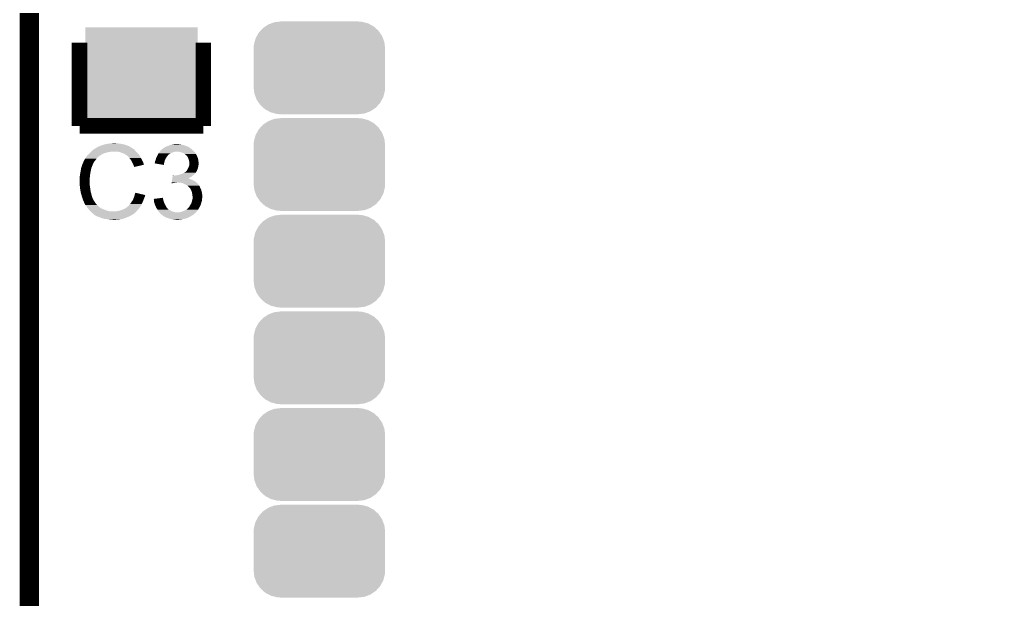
# Model space of a CAD drawing. Extents: x -0.06 to 0.95, y -0.15 to 2.11.
# Drawn here: x -0.055 to 0.45, y 0.995 to 1.295 of the extents above; entities that cross this region are included whole.
import ezdxf

# ---------------------------------------------------------------- set-up
doc = ezdxf.new("R2010")
doc.units = 0
doc.layers.get('0').update_dxf_attribs({"linetype": 'CONTINUOUS'})
for name, color, linetype in [('LORA_CLICK_V104_GKO', 7, 'CONTINUOUS'), ('LORA_CLICK_V104_GTO', 6, 'CONTINUOUS'), ('LORA_CLICK_V104_GTS', 1, 'CONTINUOUS')]:
    doc.layers.add(name, color=color, linetype=linetype)

# ---------------------------------------------------------------- blocks, each defined once
blk = doc.blocks.new('RECTANGLE_11')
blk.add_solid([(0.029, 0.024), (0.029, -0.024), (-0.029, 0.024), (-0.029, -0.024)])
blk = doc.blocks.new('CUSTOM_14')
for points in [[(-0.03042, 0.01921), (-0.02921, 0.02055), (0.03055, 0.01921), (0.02906, 0.02055)], [(-0.02921, 0.02055), (-0.02789, 0.02144), (0.02906, 0.02055), (0.02807, 0.02144)], [(-0.02789, 0.02144), (-0.02644, 0.02243), (0.02807, 0.02144), (0.02624, 0.02243)], [(-0.02644, 0.02243), (-0.02485, 0.02303), (0.02624, 0.02243), (0.02513, 0.02303)], [(-0.02485, 0.02303), (-0.02332, 0.0236), (0.02513, 0.02303), (0.02293, 0.0236)], [(-0.02332, 0.0236), (-0.02107, 0.02387), (0.02293, 0.0236), (0.02189, 0.02387)], [(-0.02107, 0.02387), (-0.02, 0.024), (0.02189, 0.02387), (0.02, 0.024)], [(-0.03303, 0.01513), (-0.03232, 0.01644), (0.03292, 0.01513), (0.03243, 0.01644)], [(-0.03232, 0.01644), (-0.03144, 0.01807), (0.03243, 0.01644), (0.03132, 0.01807)], [(-0.03144, 0.01807), (-0.03042, 0.01921), (0.03132, 0.01807), (0.03055, 0.01921)], [(-0.034, 0.01), (-0.03387, 0.01189), (0.034, 0.01), (0.03377, 0.01189)], [(-0.03387, 0.01189), (-0.0335, 0.01332), (0.03377, 0.01189), (0.0336, 0.01332)], [(-0.0335, 0.01332), (-0.03303, 0.01513), (0.0336, 0.01332), (0.03292, 0.01513)], [(-0.034, -0.01), (-0.034, 0.01), (0.034, -0.01), (0.034, 0.01)], [(-0.03377, -0.01189), (-0.034, -0.01), (0.03387, -0.01189), (0.034, -0.01)], [(-0.0336, -0.01332), (-0.03377, -0.01189), (0.0335, -0.01332), (0.03387, -0.01189)], [(-0.03292, -0.01513), (-0.0336, -0.01332), (0.03303, -0.01513), (0.0335, -0.01332)], [(-0.03243, -0.01644), (-0.03292, -0.01513), (0.03232, -0.01644), (0.03303, -0.01513)], [(-0.03132, -0.01807), (-0.03243, -0.01644), (0.03144, -0.01807), (0.03232, -0.01644)], [(-0.03055, -0.01921), (-0.03132, -0.01807), (0.03042, -0.01921), (0.03144, -0.01807)], [(-0.02906, -0.02055), (-0.03055, -0.01921), (0.02921, -0.02055), (0.03042, -0.01921)], [(-0.02807, -0.02144), (-0.02906, -0.02055), (0.02789, -0.02144), (0.02921, -0.02055)], [(-0.02624, -0.02243), (-0.02807, -0.02144), (0.02644, -0.02243), (0.02789, -0.02144)], [(-0.02513, -0.02303), (-0.02624, -0.02243), (0.02485, -0.02303), (0.02644, -0.02243)], [(-0.02293, -0.0236), (-0.02513, -0.02303), (0.02332, -0.0236), (0.02485, -0.02303)], [(-0.02189, -0.02387), (-0.02293, -0.0236), (0.02107, -0.02387), (0.02332, -0.0236)], [(-0.02, -0.024), (-0.02189, -0.02387), (0.02, -0.024), (0.02107, -0.02387)]]:
    blk.add_solid(points)

msp = doc.modelspace()

# ---------------------------------------------------------------- linework, layer by layer
at = {"layer": 'LORA_CLICK_V104_GKO'}
for points, const_width in [([(-0.05, -0.15), (-0.05, 2.102)], 0.01), ([(-0.05, -0.15), (-0.05, 2.1), (0.95, 2.1)], 0.006)]:
    msp.add_lwpolyline(points, dxfattribs=dict(at, const_width=const_width))
at = {"layer": 'LORA_CLICK_V104_GTO', "const_width": 0.008}
for points in [[(-0.024, 1.24), (-0.024, 1.283)], [(0.04, 1.24), (0.04, 1.283)], [(-0.024, 1.24), (0.04, 1.24)]]:
    msp.add_lwpolyline(points, dxfattribs=at)
at = {"layer": 'LORA_CLICK_V104_GTO'}
for points in [[(-0.018, 1.2267), (-0.01729, 1.2273), (0.0053, 1.2267), (0.0047, 1.2273)], [(-0.01729, 1.2273), (-0.01694, 1.2276), (0.0047, 1.2273), (0.0045, 1.2276)], [(-0.01694, 1.2276), (-0.0167, 1.2278), (0.0045, 1.2276), (0.0043, 1.2278)], [(-0.0167, 1.2278), (-0.01653, 1.2279), (0.0043, 1.2278), (0.0042, 1.2279)], [(-0.01653, 1.2279), (-0.01637, 1.228), (0.0042, 1.2279), (0.004, 1.228)], [(-0.01637, 1.228), (-0.0162, 1.2281), (0.004, 1.228), (0.0039, 1.2281)], [(-0.0162, 1.2281), (-0.01537, 1.2286), (0.0038, 1.2281), (0.003, 1.2286)], [(-0.0162, 1.2281), (-0.0162, 1.2281), (0.0039, 1.2281), (0.0038, 1.2281)], [(-0.01537, 1.2286), (-0.0152, 1.2287), (0.003, 1.2286), (0.00286, 1.2287)], [(-0.0152, 1.2288), (-0.0148, 1.229), (0.00272, 1.2288), (0.00244, 1.229)], [(-0.0152, 1.2287), (-0.0152, 1.2288), (0.00286, 1.2287), (0.00272, 1.2288)], [(-0.0148, 1.229), (-0.0145, 1.2291), (0.00244, 1.229), (0.0023, 1.2291)], [(-0.0145, 1.2291), (-0.0141, 1.2293), (0.0023, 1.2291), (0.0019, 1.2293)], [(-0.0141, 1.2293), (-0.0136, 1.2295), (0.0019, 1.2293), (0.0015, 1.2295)], [(-0.0136, 1.2295), (-0.0131, 1.2297), (0.0015, 1.2295), (0.00105, 1.2297)], [(-0.0131, 1.2297), (-0.0125, 1.2299), (0.00105, 1.2297), (0.0006, 1.2299)], [(-0.0125, 1.2299), (-0.0118, 1.2301), (0.0006, 1.2299), (-0.00004, 1.2301)], [(-0.0118, 1.2301), (-0.0111, 1.2304), (-0.00004, 1.2301), (-0.001, 1.2304)], [(-0.0111, 1.2304), (-0.0095, 1.2307), (-0.001, 1.2304), (-0.0025, 1.2307)], [(-0.0095, 1.2307), (-0.0083, 1.2309), (-0.0025, 1.2307), (-0.0039, 1.2309)], [(-0.0083, 1.2309), (-0.0077, 1.231), (-0.0039, 1.2309), (-0.0045, 1.231)], [(-0.0077, 1.231), (-0.0059, 1.2311), (-0.005, 1.231), (-0.0054, 1.2311)], [(0.0177, 1.2269), (0.01843, 1.2277), (0.0351, 1.2269), (0.0343, 1.2277)], [(0.01843, 1.2277), (0.0187, 1.228), (0.0343, 1.2277), (0.03388, 1.228)], [(0.0188, 1.228), (0.0189, 1.2281), (0.03388, 1.228), (0.03374, 1.2281)], [(0.0189, 1.2281), (0.0191, 1.2282), (0.03374, 1.2281), (0.0336, 1.2282)], [(0.0191, 1.2282), (0.0193, 1.2284), (0.0336, 1.2282), (0.03335, 1.2284)], [(0.0193, 1.2284), (0.0196, 1.2286), (0.03335, 1.2284), (0.0331, 1.2286)], [(0.0196, 1.2286), (0.02, 1.2288), (0.0331, 1.2286), (0.03285, 1.2288)], [(0.02, 1.2288), (0.0203, 1.229), (0.03285, 1.2288), (0.0326, 1.229)], [(0.0203, 1.229), (0.02047, 1.2291), (0.0326, 1.229), (0.0322, 1.2291)], [(0.02047, 1.2291), (0.02063, 1.2292), (0.0322, 1.2291), (0.0322, 1.2292)], [(0.02063, 1.2292), (0.0208, 1.2293), (0.0321, 1.2292), (0.03185, 1.2293)], [(0.02063, 1.2292), (0.02063, 1.2292), (0.0322, 1.2292), (0.0321, 1.2292)], [(0.0208, 1.2293), (0.022, 1.2297), (0.03185, 1.2293), (0.03085, 1.2297)], [(0.022, 1.2297), (0.02272, 1.23), (0.03085, 1.2297), (0.0301, 1.23)], [(0.02272, 1.23), (0.0232, 1.2302), (0.0301, 1.23), (0.0291, 1.2302)], [(0.0232, 1.2302), (0.0242, 1.2304), (0.0291, 1.2302), (0.0282, 1.2304)], [(0.0242, 1.2304), (0.0247, 1.2305), (0.0282, 1.2304), (0.0275, 1.2305)], [(0.0247, 1.2305), (0.0255, 1.2306), (0.0275, 1.2305), (0.0269, 1.2306)], [(-0.0217, 1.222), (-0.0216, 1.2221), (-0.01596, 1.222), (-0.01588, 1.2221)], [(-0.0216, 1.2221), (-0.0215, 1.2224), (-0.01588, 1.2221), (-0.01564, 1.2224)], [(-0.0215, 1.2224), (-0.0213, 1.2226), (-0.01564, 1.2224), (-0.01549, 1.2226)], [(-0.0213, 1.2226), (-0.0211, 1.223), (-0.01549, 1.2226), (-0.01518, 1.223)], [(-0.0211, 1.223), (-0.02104, 1.2231), (-0.01518, 1.223), (-0.0151, 1.2231)], [(-0.02104, 1.2231), (-0.0208, 1.2235), (-0.0151, 1.2231), (-0.0147, 1.2235)], [(-0.0208, 1.2235), (-0.02031, 1.2242), (-0.0147, 1.2235), (-0.014, 1.2242)], [(-0.02031, 1.2242), (-0.0201, 1.2245), (-0.014, 1.2242), (-0.0136, 1.2245)], [(-0.0201, 1.2245), (-0.02001, 1.2246), (-0.0136, 1.2245), (-0.0135, 1.2246)], [(-0.02001, 1.2246), (-0.01937, 1.2253), (-0.0135, 1.2246), (-0.0123, 1.2253)], [(-0.01937, 1.2253), (-0.0191, 1.2256), (-0.0123, 1.2253), (-0.01165, 1.2256)], [(-0.0191, 1.2256), (-0.0188, 1.2259), (-0.01165, 1.2256), (-0.011, 1.2259)], [(-0.0188, 1.2259), (-0.0182, 1.2265), (-0.011, 1.2259), (-0.0086, 1.2265)], [(-0.0182, 1.2265), (-0.0181, 1.2266), (-0.0086, 1.2265), (-0.0076, 1.2266)], [(-0.0181, 1.2266), (-0.018, 1.2267), (-0.0076, 1.2266), (-0.0071, 1.2267)], [(-0.0034, 1.2265), (-0.0046, 1.2267), (0.0055, 1.2265), (0.0053, 1.2267)], [(-0.0023, 1.2261), (-0.0034, 1.2265), (0.0059, 1.2261), (0.0055, 1.2265)], [(-0.002, 1.226), (-0.0023, 1.2261), (0.006, 1.226), (0.0059, 1.2261)], [(-0.0014, 1.2258), (-0.002, 1.226), (0.00616, 1.2258), (0.006, 1.226)], [(-0.0008, 1.2255), (-0.0014, 1.2258), (0.0064, 1.2255), (0.00616, 1.2258)], [(-0.0006, 1.2254), (-0.0008, 1.2255), (0.00647, 1.2254), (0.0064, 1.2255)], [(-0.0001, 1.2251), (-0.0006, 1.2254), (0.00669, 1.2251), (0.00647, 1.2254)], [(0.0003, 1.2249), (-0.0001, 1.2251), (0.00683, 1.2249), (0.00669, 1.2251)], [(0.0004, 1.2248), (0.0003, 1.2249), (0.0069, 1.2248), (0.00683, 1.2249)], [(0.00119, 1.2241), (0.0004, 1.2248), (0.0074, 1.2241), (0.0069, 1.2248)], [(0.0013, 1.224), (0.00119, 1.2241), (0.00746, 1.224), (0.0074, 1.2241)], [(0.00178, 1.2234), (0.0013, 1.224), (0.0078, 1.2234), (0.00746, 1.224)], [(0.0021, 1.223), (0.00178, 1.2234), (0.008, 1.223), (0.0078, 1.2234)], [(0.00238, 1.2226), (0.0021, 1.223), (0.0082, 1.2226), (0.008, 1.223)], [(0.0028, 1.222), (0.00238, 1.2226), (0.00847, 1.222), (0.0082, 1.2226)], [(0.0151, 1.2218), (0.01525, 1.2221), (0.02002, 1.2218), (0.0201, 1.2221)], [(0.01525, 1.2221), (0.0153, 1.2222), (0.0201, 1.2221), (0.02014, 1.2222)], [(0.0153, 1.2222), (0.01552, 1.223), (0.02014, 1.2222), (0.0205, 1.223)], [(0.01552, 1.223), (0.0156, 1.2233), (0.0205, 1.223), (0.02067, 1.2233)], [(0.0156, 1.2233), (0.0158, 1.2237), (0.02067, 1.2233), (0.0209, 1.2237)], [(0.0158, 1.2237), (0.01605, 1.2242), (0.0209, 1.2237), (0.0213, 1.2242)], [(0.01605, 1.2242), (0.01625, 1.2246), (0.0213, 1.2242), (0.0216, 1.2246)], [(0.01625, 1.2246), (0.0164, 1.2249), (0.0216, 1.2246), (0.0218, 1.2249)], [(0.0164, 1.2249), (0.01645, 1.225), (0.0218, 1.2249), (0.0219, 1.225)], [(0.01645, 1.225), (0.0167, 1.2255), (0.0219, 1.225), (0.0226, 1.2255)], [(0.0167, 1.2255), (0.0168, 1.2257), (0.0226, 1.2255), (0.02292, 1.2257)], [(0.0168, 1.2257), (0.01702, 1.226), (0.02292, 1.2257), (0.0234, 1.226)], [(0.01702, 1.226), (0.01717, 1.2262), (0.0234, 1.226), (0.0241, 1.2262)], [(0.01717, 1.2262), (0.0174, 1.2265), (0.0241, 1.2262), (0.0248, 1.2265)], [(0.0174, 1.2265), (0.01748, 1.2266), (0.0248, 1.2265), (0.0255, 1.2266)], [(0.01748, 1.2266), (0.01755, 1.2267), (0.0255, 1.2266), (0.026, 1.2267)], [(0.01755, 1.2267), (0.0177, 1.2269), (0.0353, 1.2267), (0.0351, 1.2269)], [(0.0274, 1.2266), (0.0265, 1.2267), (0.0354, 1.2266), (0.0353, 1.2267)], [(0.0283, 1.2264), (0.0274, 1.2266), (0.0356, 1.2264), (0.0354, 1.2266)], [(0.0291, 1.2261), (0.0283, 1.2264), (0.0358, 1.2261), (0.0356, 1.2264)], [(0.0298, 1.2259), (0.0291, 1.2261), (0.03593, 1.2259), (0.0358, 1.2261)], [(0.0303, 1.2255), (0.0298, 1.2259), (0.0362, 1.2255), (0.03593, 1.2259)], [(0.03043, 1.2254), (0.0303, 1.2255), (0.0362, 1.2254), (0.0362, 1.2255)], [(0.0307, 1.2252), (0.03043, 1.2254), (0.03633, 1.2252), (0.0362, 1.2254)], [(0.0308, 1.2251), (0.0307, 1.2252), (0.0364, 1.2251), (0.03633, 1.2252)], [(0.0309, 1.225), (0.0308, 1.2251), (0.03644, 1.225), (0.0364, 1.2251)], [(0.03134, 1.2246), (0.031, 1.225), (0.0366, 1.2246), (0.03644, 1.225)], [(0.0316, 1.2243), (0.03134, 1.2246), (0.03675, 1.2243), (0.0366, 1.2246)], [(0.03181, 1.224), (0.0316, 1.2243), (0.0369, 1.224), (0.03675, 1.2243)], [(0.0321, 1.2236), (0.03181, 1.224), (0.03707, 1.2236), (0.0369, 1.224)], [(0.03219, 1.2233), (0.0321, 1.2236), (0.0372, 1.2233), (0.03707, 1.2236)], [(0.0323, 1.2229), (0.03219, 1.2233), (0.0373, 1.2229), (0.0372, 1.2233)], [(0.03247, 1.2225), (0.0323, 1.2229), (0.0374, 1.2225), (0.0373, 1.2229)], [(0.0326, 1.2222), (0.03247, 1.2225), (0.03743, 1.2222), (0.0374, 1.2225)], [(0.0327, 1.2216), (0.0326, 1.2222), (0.03749, 1.2216), (0.03743, 1.2222)], [(-0.0234, 1.2166), (-0.02325, 1.2175), (-0.0182, 1.2166), (-0.018, 1.2175)], [(-0.02325, 1.2175), (-0.02312, 1.2183), (-0.018, 1.2175), (-0.0178, 1.2183)], [(-0.02312, 1.2183), (-0.0231, 1.2184), (-0.0178, 1.2183), (-0.01775, 1.2184)], [(-0.0231, 1.2184), (-0.02307, 1.2185), (-0.01775, 1.2184), (-0.0177, 1.2185)], [(-0.02307, 1.2185), (-0.023, 1.2187), (-0.0177, 1.2185), (-0.0177, 1.2187)], [(-0.023, 1.2187), (-0.02297, 1.2188), (-0.0177, 1.2187), (-0.0176, 1.2188)], [(-0.02297, 1.2188), (-0.02293, 1.2189), (-0.0176, 1.2188), (-0.0176, 1.2189)], [(-0.02293, 1.2189), (-0.02253, 1.2201), (-0.0176, 1.2189), (-0.0171, 1.2201)], [(-0.02253, 1.2201), (-0.0225, 1.2202), (-0.0171, 1.2201), (-0.01705, 1.2202)], [(-0.0225, 1.2202), (-0.02198, 1.2213), (-0.01705, 1.2202), (-0.0165, 1.2213)], [(-0.02198, 1.2213), (-0.0217, 1.2219), (-0.0165, 1.2213), (-0.01603, 1.2219)], [(-0.0217, 1.2219), (-0.0217, 1.222), (-0.01603, 1.2219), (-0.01596, 1.222)], [(0.00295, 1.2217), (0.0028, 1.222), (0.0086, 1.2217), (0.00847, 1.222)], [(0.0033, 1.221), (0.00295, 1.2217), (0.00895, 1.221), (0.0086, 1.2217)], [(0.00334, 1.2209), (0.0033, 1.221), (0.009, 1.2209), (0.00895, 1.221)], [(0.0037, 1.2201), (0.00334, 1.2209), (0.00924, 1.2201), (0.009, 1.2209)], [(0.0038, 1.2199), (0.0037, 1.2201), (0.0093, 1.2199), (0.00924, 1.2201)], [(0.0039, 1.2197), (0.0038, 1.2199), (0.00847, 1.2197), (0.0093, 1.2199)], [(0.0041, 1.2191), (0.0039, 1.2197), (0.00596, 1.2191), (0.00847, 1.2197)], [(0.0043, 1.2189), (0.0041, 1.2191), (0.00513, 1.2189), (0.00596, 1.2191)], [(0.0043, 1.2187), (0.0043, 1.2189), (0.0043, 1.2187), (0.00513, 1.2189)], [(0.0148, 1.2207), (0.01495, 1.221), (0.01975, 1.2207), (0.0198, 1.221)], [(0.0148, 1.2206), (0.0148, 1.2207), (0.01973, 1.2206), (0.01975, 1.2207)], [(0.0196, 1.2198), (0.0148, 1.2206), (0.0196, 1.2198), (0.01973, 1.2206)], [(0.01495, 1.221), (0.015, 1.2211), (0.0198, 1.221), (0.01983, 1.2211)], [(0.015, 1.2214), (0.0151, 1.2218), (0.01991, 1.2214), (0.02002, 1.2218)], [(0.015, 1.2211), (0.015, 1.2214), (0.01983, 1.2211), (0.01991, 1.2214)], [(0.0316, 1.217), (0.0323, 1.2184), (0.03678, 1.217), (0.0373, 1.2184)], [(0.0323, 1.2184), (0.0324, 1.2186), (0.0373, 1.2184), (0.03733, 1.2186)], [(0.0324, 1.2186), (0.03257, 1.2191), (0.03733, 1.2186), (0.0374, 1.2191)], [(0.03257, 1.2191), (0.0327, 1.2195), (0.0374, 1.2191), (0.03747, 1.2195)], [(0.03272, 1.2215), (0.0327, 1.2216), (0.0375, 1.2215), (0.03749, 1.2216)], [(0.0327, 1.2195), (0.03273, 1.2197), (0.03747, 1.2195), (0.0375, 1.2197)], [(0.0328, 1.2211), (0.03272, 1.2215), (0.03754, 1.2211), (0.0375, 1.2215)], [(0.03273, 1.2197), (0.0328, 1.2201), (0.0375, 1.2197), (0.0376, 1.2201)], [(0.0328, 1.2206), (0.0328, 1.2211), (0.0376, 1.2206), (0.03754, 1.2211)], [(0.0328, 1.2201), (0.0328, 1.2206), (0.0376, 1.2201), (0.0376, 1.2206)], [(-0.024, 1.2121), (-0.0239, 1.2125), (-0.01876, 1.2121), (-0.01873, 1.2125)], [(-0.024, 1.2115), (-0.024, 1.2121), (-0.0188, 1.2115), (-0.01876, 1.2121)], [(-0.0239, 1.2136), (-0.0238, 1.2143), (-0.01865, 1.2136), (-0.0186, 1.2143)], [(-0.0239, 1.2125), (-0.0239, 1.2136), (-0.01873, 1.2125), (-0.01865, 1.2136)], [(-0.0238, 1.2143), (-0.0237, 1.215), (-0.0186, 1.2143), (-0.01848, 1.215)], [(-0.0237, 1.215), (-0.02361, 1.2155), (-0.01848, 1.215), (-0.0184, 1.2155)], [(-0.02361, 1.2155), (-0.0234, 1.2166), (-0.0184, 1.2155), (-0.0182, 1.2166)], [(0.02373, 1.2111), (0.02387, 1.2121), (0.036, 1.2111), (0.0342, 1.2121)], [(0.02387, 1.2121), (0.02391, 1.2124), (0.0342, 1.2121), (0.0334, 1.2124)], [(0.02391, 1.2124), (0.02394, 1.2126), (0.0334, 1.2124), (0.0328, 1.2126)], [(0.02394, 1.2126), (0.02397, 1.2128), (0.0328, 1.2126), (0.0324, 1.2128)], [(0.02397, 1.2128), (0.02404, 1.2133), (0.0323, 1.2128), (0.0332, 1.2133)], [(0.02397, 1.2128), (0.02397, 1.2128), (0.0324, 1.2128), (0.0323, 1.2128)], [(0.02404, 1.2133), (0.02411, 1.2138), (0.0332, 1.2133), (0.034, 1.2138)], [(0.02411, 1.2138), (0.02419, 1.2143), (0.034, 1.2138), (0.03458, 1.2143)], [(0.02419, 1.2143), (0.0242, 1.2144), (0.0247, 1.2143), (0.0245, 1.2144)], [(0.0242, 1.2144), (0.0242, 1.2144), (0.0245, 1.2144), (0.0242, 1.2144)], [(0.0254, 1.2143), (0.026, 1.2144), (0.03458, 1.2143), (0.0347, 1.2144)], [(0.026, 1.2144), (0.0267, 1.2145), (0.0347, 1.2144), (0.0348, 1.2145)], [(0.0267, 1.2145), (0.0276, 1.2147), (0.0348, 1.2145), (0.035, 1.2147)], [(0.0276, 1.2147), (0.0282, 1.2149), (0.035, 1.2147), (0.0352, 1.2149)], [(0.0282, 1.2149), (0.0285, 1.215), (0.0352, 1.2149), (0.03533, 1.215)], [(0.0285, 1.215), (0.02917, 1.2153), (0.03533, 1.215), (0.0357, 1.2153)], [(0.02917, 1.2153), (0.0294, 1.2154), (0.0357, 1.2153), (0.03578, 1.2154)], [(0.0294, 1.2154), (0.02994, 1.2157), (0.03578, 1.2154), (0.036, 1.2157)], [(0.02994, 1.2157), (0.0303, 1.2159), (0.036, 1.2157), (0.0362, 1.2159)], [(0.0304, 1.2159), (0.03055, 1.216), (0.0362, 1.2159), (0.0362, 1.216)], [(0.03055, 1.216), (0.0307, 1.2161), (0.0362, 1.216), (0.03626, 1.2161)], [(0.0307, 1.2161), (0.0314, 1.2168), (0.03626, 1.2161), (0.0367, 1.2168)], [(0.0314, 1.2168), (0.0316, 1.217), (0.0367, 1.2168), (0.03678, 1.217)], [(-0.02396, 1.2106), (-0.024, 1.2115), (-0.0188, 1.2106), (-0.0188, 1.2115)], [(-0.02394, 1.2103), (-0.02396, 1.2106), (-0.0187, 1.2103), (-0.0188, 1.2106)], [(-0.0239, 1.2095), (-0.02394, 1.2103), (-0.0187, 1.2095), (-0.0187, 1.2103)], [(-0.02387, 1.2092), (-0.0239, 1.2095), (-0.0187, 1.2092), (-0.0187, 1.2095)], [(-0.02381, 1.2086), (-0.02387, 1.2092), (-0.0186, 1.2086), (-0.0187, 1.2092)], [(-0.0237, 1.2075), (-0.02381, 1.2086), (-0.01843, 1.2075), (-0.0186, 1.2086)], [(-0.02366, 1.2073), (-0.0237, 1.2075), (-0.0184, 1.2073), (-0.01843, 1.2075)], [(-0.0234, 1.2058), (-0.02366, 1.2073), (-0.0182, 1.2058), (-0.0184, 1.2073)], [(0.0236, 1.2102), (0.02363, 1.2104), (0.0236, 1.2102), (0.0243, 1.2104)], [(0.02363, 1.2104), (0.02364, 1.2105), (0.0243, 1.2104), (0.025, 1.2105)], [(0.02364, 1.2105), (0.02366, 1.2106), (0.025, 1.2105), (0.0256, 1.2106)], [(0.02366, 1.2106), (0.02367, 1.2107), (0.0261, 1.2106), (0.0265, 1.2107)], [(0.02367, 1.2107), (0.02373, 1.2111), (0.03646, 1.2107), (0.036, 1.2111)], [(0.0281, 1.2106), (0.0269, 1.2107), (0.03657, 1.2106), (0.03646, 1.2107)], [(0.0292, 1.2104), (0.0281, 1.2106), (0.0368, 1.2104), (0.03657, 1.2106)], [(0.0301, 1.21), (0.0292, 1.2104), (0.03716, 1.21), (0.0368, 1.2104)], [(0.0311, 1.2095), (0.0301, 1.21), (0.0376, 1.2095), (0.03716, 1.21)], [(0.0313, 1.2094), (0.0311, 1.2095), (0.0377, 1.2094), (0.0376, 1.2095)], [(0.0315, 1.2093), (0.0313, 1.2094), (0.03777, 1.2093), (0.0377, 1.2094)], [(0.0317, 1.2091), (0.0315, 1.2093), (0.0379, 1.2091), (0.03777, 1.2093)], [(0.0319, 1.2089), (0.0317, 1.2091), (0.038, 1.2089), (0.0379, 1.2091)], [(0.0322, 1.2087), (0.0319, 1.2089), (0.0381, 1.2087), (0.038, 1.2089)], [(0.0324, 1.2085), (0.0322, 1.2087), (0.0382, 1.2085), (0.0381, 1.2087)], [(0.0331, 1.2078), (0.0324, 1.2085), (0.0385, 1.2078), (0.0382, 1.2085)], [(0.0336, 1.2069), (0.0331, 1.2078), (0.0389, 1.2069), (0.0385, 1.2078)], [(-0.0232, 1.205), (-0.0234, 1.2058), (-0.01797, 1.205), (-0.0182, 1.2058)], [(-0.02303, 1.2044), (-0.0232, 1.205), (-0.0178, 1.2044), (-0.01797, 1.205)], [(-0.0228, 1.2036), (-0.02303, 1.2044), (-0.01759, 1.2036), (-0.0178, 1.2044)], [(-0.02257, 1.2029), (-0.0228, 1.2036), (-0.0174, 1.2029), (-0.01759, 1.2036)], [(-0.02253, 1.2028), (-0.02257, 1.2029), (-0.0173, 1.2028), (-0.0174, 1.2029)], [(-0.02247, 1.2026), (-0.02253, 1.2028), (-0.0172, 1.2026), (-0.0173, 1.2028)], [(-0.0224, 1.2024), (-0.02247, 1.2026), (-0.01713, 1.2024), (-0.0172, 1.2026)], [(-0.02237, 1.2023), (-0.0224, 1.2024), (-0.0171, 1.2023), (-0.01713, 1.2024)], [(-0.0223, 1.202), (-0.02237, 1.2023), (-0.01695, 1.202), (-0.0171, 1.2023)], [(-0.0222, 1.2017), (-0.0223, 1.202), (-0.0168, 1.2017), (-0.01695, 1.202)], [(0.0035, 1.2015), (0.00371, 1.202), (0.00906, 1.2015), (0.0092, 1.202)], [(0.00371, 1.202), (0.00397, 1.2026), (0.0092, 1.202), (0.0095, 1.2026)], [(0.00397, 1.2026), (0.0041, 1.2029), (0.0095, 1.2026), (0.00956, 1.2029)], [(0.0041, 1.2029), (0.00417, 1.2031), (0.00956, 1.2029), (0.0096, 1.2031)], [(0.00417, 1.2031), (0.00432, 1.2035), (0.0096, 1.2031), (0.0098, 1.2035)], [(0.00432, 1.2035), (0.0044, 1.2037), (0.0098, 1.2035), (0.00985, 1.2037)], [(0.0044, 1.2037), (0.00445, 1.2039), (0.00985, 1.2037), (0.0099, 1.2039)], [(0.00445, 1.2039), (0.0045, 1.2041), (0.0099, 1.2039), (0.01, 1.2041)], [(0.0045, 1.2041), (0.00452, 1.2042), (0.01, 1.2041), (0.01, 1.2042)], [(0.00452, 1.2042), (0.0046, 1.2045), (0.01, 1.2042), (0.00872, 1.2045)], [(0.0046, 1.2045), (0.0049, 1.2054), (0.00872, 1.2045), (0.0049, 1.2054)], [(0.0144, 1.2022), (0.01597, 1.2024), (0.0192, 1.2022), (0.0192, 1.2024)], [(0.01441, 1.2021), (0.0144, 1.2022), (0.0192, 1.2021), (0.0192, 1.2022)], [(0.01445, 1.2018), (0.01441, 1.2021), (0.0193, 1.2018), (0.0192, 1.2021)], [(0.01597, 1.2024), (0.01754, 1.2026), (0.0192, 1.2024), (0.0191, 1.2026)], [(0.01754, 1.2026), (0.0191, 1.2028), (0.0191, 1.2026), (0.0191, 1.2028)], [(0.034, 1.206), (0.0336, 1.2069), (0.03917, 1.206), (0.0389, 1.2069)], [(0.03402, 1.2059), (0.034, 1.206), (0.0392, 1.2059), (0.03917, 1.206)], [(0.0342, 1.2051), (0.03402, 1.2059), (0.03933, 1.2051), (0.0392, 1.2059)], [(0.03413, 1.201), (0.0344, 1.202), (0.0392, 1.201), (0.0394, 1.202)], [(0.03431, 1.2047), (0.0342, 1.2051), (0.0394, 1.2047), (0.03933, 1.2051)], [(0.0344, 1.2044), (0.03431, 1.2047), (0.03942, 1.2044), (0.0394, 1.2047)], [(0.0344, 1.2038), (0.0344, 1.2044), (0.03946, 1.2038), (0.03942, 1.2044)], [(0.0345, 1.2035), (0.0344, 1.2038), (0.03949, 1.2035), (0.03946, 1.2038)], [(0.0344, 1.202), (0.03444, 1.2025), (0.0394, 1.202), (0.0394, 1.2025)], [(0.03444, 1.2025), (0.03447, 1.2028), (0.0394, 1.2025), (0.0395, 1.2028)], [(0.03447, 1.2028), (0.0345, 1.2032), (0.0395, 1.2028), (0.0395, 1.2032)], [(0.0345, 1.2033), (0.0345, 1.2035), (0.0395, 1.2033), (0.03949, 1.2035)], [(0.0345, 1.2032), (0.0345, 1.2033), (0.0395, 1.2032), (0.0395, 1.2033)], [(-0.0221, 1.2014), (-0.0222, 1.2017), (-0.01661, 1.2014), (-0.0168, 1.2017)], [(-0.022, 1.2012), (-0.0221, 1.2014), (-0.01649, 1.2012), (-0.01661, 1.2014)], [(-0.02186, 1.2009), (-0.022, 1.2012), (-0.0163, 1.2009), (-0.01649, 1.2012)], [(-0.02144, 1.2), (-0.02186, 1.2009), (-0.0157, 1.2), (-0.0163, 1.2009)], [(-0.0212, 1.1995), (-0.02144, 1.2), (-0.0153, 1.1995), (-0.0157, 1.2)], [(-0.02087, 1.199), (-0.0212, 1.1995), (-0.0149, 1.199), (-0.0153, 1.1995)], [(-0.02033, 1.1982), (-0.02087, 1.199), (-0.014, 1.1982), (-0.0149, 1.199)], [(-0.0202, 1.198), (-0.02033, 1.1982), (-0.01375, 1.198), (-0.014, 1.1982)], [(-0.01974, 1.1974), (-0.0202, 1.198), (-0.013, 1.1974), (-0.01375, 1.198)], [(-0.01958, 1.1972), (-0.01974, 1.1974), (-0.0124, 1.1972), (-0.0128, 1.1974)], [(-0.01974, 1.1974), (-0.01974, 1.1974), (-0.0128, 1.1974), (-0.013, 1.1974)], [(-0.01943, 1.197), (-0.01958, 1.1972), (-0.0121, 1.197), (-0.0124, 1.1972)], [(-0.01935, 1.1969), (-0.01943, 1.197), (-0.0118, 1.1969), (-0.0121, 1.197)], [(-0.0192, 1.1967), (-0.01935, 1.1969), (-0.01127, 1.1967), (-0.0118, 1.1969)], [(-0.0016, 1.1967), (-0.0004, 1.1973), (0.0062, 1.1967), (0.00673, 1.1973)], [(-0.0004, 1.1973), (-0.00005, 1.1975), (0.00673, 1.1973), (0.0069, 1.1975)], [(-0.00005, 1.1975), (0.0003, 1.1977), (0.0069, 1.1975), (0.00703, 1.1977)], [(0.0003, 1.1977), (0.0008, 1.1981), (0.00703, 1.1977), (0.0073, 1.1981)], [(0.0008, 1.1981), (0.0011, 1.1984), (0.0073, 1.1981), (0.0075, 1.1984)], [(0.0011, 1.1984), (0.0013, 1.1985), (0.0075, 1.1984), (0.00757, 1.1985)], [(0.0013, 1.1985), (0.0015, 1.1988), (0.00757, 1.1985), (0.00777, 1.1988)], [(0.0015, 1.1988), (0.00165, 1.199), (0.00777, 1.1988), (0.0079, 1.199)], [(0.00165, 1.199), (0.0018, 1.1992), (0.0079, 1.199), (0.00799, 1.1992)], [(0.0018, 1.1992), (0.0021, 1.1995), (0.00799, 1.1992), (0.00812, 1.1995)], [(0.0021, 1.1995), (0.0024, 1.1999), (0.00812, 1.1995), (0.00829, 1.1999)], [(0.0024, 1.1999), (0.0028, 1.2004), (0.00829, 1.1999), (0.00851, 1.2004)], [(0.0028, 1.2004), (0.0029, 1.2006), (0.00851, 1.2004), (0.0086, 1.2006)], [(0.0029, 1.2006), (0.0031, 1.201), (0.0086, 1.2006), (0.00883, 1.201)], [(0.0031, 1.201), (0.00334, 1.2013), (0.00883, 1.201), (0.009, 1.2013)], [(0.00334, 1.2013), (0.0035, 1.2015), (0.009, 1.2013), (0.00906, 1.2015)], [(0.01449, 1.2014), (0.01445, 1.2018), (0.0194, 1.2014), (0.0193, 1.2018)], [(0.01459, 1.2005), (0.01449, 1.2014), (0.0197, 1.2005), (0.0194, 1.2014)], [(0.0146, 1.2004), (0.01459, 1.2005), (0.01974, 1.2004), (0.0197, 1.2005)], [(0.0149, 1.1995), (0.0146, 1.2004), (0.0201, 1.1995), (0.01974, 1.2004)], [(0.0151, 1.1989), (0.0149, 1.1995), (0.02043, 1.1989), (0.0201, 1.1995)], [(0.01565, 1.1977), (0.0151, 1.1989), (0.0211, 1.1977), (0.02043, 1.1989)], [(0.0157, 1.1976), (0.01565, 1.1977), (0.02119, 1.1976), (0.0211, 1.1977)], [(0.0161, 1.197), (0.0157, 1.1976), (0.02171, 1.197), (0.02119, 1.1976)], [(0.01615, 1.1969), (0.0161, 1.197), (0.0218, 1.1969), (0.02171, 1.197)], [(0.01625, 1.1967), (0.01615, 1.1969), (0.0221, 1.1967), (0.0219, 1.1969)], [(0.01615, 1.1969), (0.01615, 1.1969), (0.0219, 1.1969), (0.0218, 1.1969)], [(0.0313, 1.1967), (0.03152, 1.1969), (0.03736, 1.1967), (0.0375, 1.1969)], [(0.03152, 1.1969), (0.0322, 1.1975), (0.0375, 1.1969), (0.0378, 1.1975)], [(0.0322, 1.1975), (0.0324, 1.1977), (0.0378, 1.1975), (0.0379, 1.1977)], [(0.0324, 1.1977), (0.0326, 1.1979), (0.0379, 1.1977), (0.03803, 1.1979)], [(0.0326, 1.1979), (0.03284, 1.1983), (0.03803, 1.1979), (0.0383, 1.1983)], [(0.03284, 1.1983), (0.0329, 1.1984), (0.0383, 1.1983), (0.03834, 1.1984)], [(0.0329, 1.1984), (0.03324, 1.199), (0.03834, 1.1984), (0.0386, 1.199)], [(0.03324, 1.199), (0.0333, 1.1991), (0.0386, 1.199), (0.03863, 1.1991)], [(0.0333, 1.1991), (0.0338, 1.1999), (0.03863, 1.1991), (0.03886, 1.1999)], [(0.0338, 1.1999), (0.03395, 1.2004), (0.03886, 1.1999), (0.039, 1.2004)], [(0.03395, 1.2004), (0.0341, 1.2009), (0.039, 1.2004), (0.03917, 1.2009)], [(0.0341, 1.2009), (0.03413, 1.201), (0.03917, 1.2009), (0.0392, 1.201)], [(-0.0191, 1.1966), (-0.0192, 1.1967), (-0.011, 1.1966), (-0.01127, 1.1967)], [(-0.0187, 1.1962), (-0.0191, 1.1966), (-0.01, 1.1962), (-0.011, 1.1966)], [(-0.01846, 1.1959), (-0.0187, 1.1962), (-0.0089, 1.1959), (-0.01, 1.1962)], [(-0.0183, 1.1957), (-0.01846, 1.1959), (-0.0077, 1.1957), (-0.0089, 1.1959)], [(-0.0178, 1.1953), (-0.0183, 1.1957), (0.005, 1.1953), (0.0054, 1.1957)], [(-0.0174, 1.1949), (-0.0178, 1.1953), (0.00454, 1.1949), (0.005, 1.1953)], [(-0.017, 1.1946), (-0.0174, 1.1949), (0.0042, 1.1946), (0.00454, 1.1949)], [(-0.0168, 1.1944), (-0.017, 1.1946), (0.004, 1.1944), (0.0041, 1.1946)], [(-0.017, 1.1946), (-0.017, 1.1946), (0.0041, 1.1946), (0.0042, 1.1946)], [(-0.0167, 1.1943), (-0.0168, 1.1944), (0.0037, 1.1943), (0.004, 1.1944)], [(-0.0165, 1.1941), (-0.0167, 1.1943), (0.0035, 1.1941), (0.0037, 1.1943)], [(-0.0162, 1.1939), (-0.0165, 1.1941), (0.00317, 1.1939), (0.0035, 1.1941)], [(-0.0161, 1.1938), (-0.0161, 1.1939), (0.003, 1.1938), (0.00317, 1.1939)], [(-0.0145, 1.193), (-0.0161, 1.1938), (0.0014, 1.193), (0.003, 1.1938)], [(-0.01365, 1.1927), (-0.0145, 1.193), (0.0006, 1.1927), (0.0014, 1.193)], [(-0.0128, 1.1924), (-0.01365, 1.1927), (-0.0001, 1.1924), (0.0006, 1.1927)], [(-0.0112, 1.1919), (-0.0128, 1.1924), (-0.0016, 1.1919), (-0.0001, 1.1924)], [(-0.0104, 1.1918), (-0.0112, 1.1919), (-0.0019, 1.1918), (-0.0016, 1.1919)], [(-0.0088, 1.1916), (-0.0104, 1.1918), (-0.0028, 1.1916), (-0.0019, 1.1918)], [(-0.0053, 1.1957), (-0.0049, 1.1958), (0.0054, 1.1957), (0.0055, 1.1958)], [(-0.0049, 1.1958), (-0.0044, 1.1959), (0.0055, 1.1958), (0.0056, 1.1959)], [(-0.0044, 1.1959), (-0.0039, 1.196), (0.0056, 1.1959), (0.00567, 1.196)], [(-0.0039, 1.196), (-0.0027, 1.1963), (0.00567, 1.196), (0.0059, 1.1963)], [(-0.0027, 1.1963), (-0.0016, 1.1967), (0.0059, 1.1963), (0.0062, 1.1967)], [(0.0164, 1.1964), (0.01625, 1.1967), (0.0226, 1.1964), (0.0221, 1.1967)], [(0.01658, 1.1961), (0.0164, 1.1964), (0.0231, 1.1961), (0.0226, 1.1964)], [(0.0167, 1.1959), (0.01658, 1.1961), (0.02357, 1.1959), (0.0231, 1.1961)], [(0.01683, 1.1958), (0.0167, 1.1959), (0.0238, 1.1958), (0.02357, 1.1959)], [(0.0171, 1.1956), (0.01683, 1.1958), (0.02433, 1.1956), (0.0238, 1.1958)], [(0.01715, 1.1955), (0.0171, 1.1956), (0.0246, 1.1955), (0.02433, 1.1956)], [(0.01725, 1.1953), (0.01715, 1.1955), (0.0256, 1.1953), (0.0246, 1.1955)], [(0.0173, 1.1952), (0.01725, 1.1953), (0.0266, 1.1952), (0.0256, 1.1953)], [(0.0177, 1.1948), (0.0173, 1.1952), (0.0358, 1.1948), (0.03614, 1.1952)], [(0.018, 1.1945), (0.0177, 1.1948), (0.0354, 1.1945), (0.0357, 1.1948)], [(0.0177, 1.1948), (0.0177, 1.1948), (0.0357, 1.1948), (0.0358, 1.1948)], [(0.0181, 1.1944), (0.018, 1.1945), (0.03525, 1.1944), (0.0354, 1.1945)], [(0.0181, 1.1943), (0.0181, 1.1944), (0.0351, 1.1943), (0.03525, 1.1944)], [(0.01852, 1.194), (0.0181, 1.1943), (0.0348, 1.194), (0.0351, 1.1943)], [(0.01936, 1.1934), (0.01852, 1.194), (0.0338, 1.1934), (0.0348, 1.194)], [(0.0195, 1.1933), (0.01936, 1.1934), (0.0336, 1.1933), (0.0338, 1.1934)], [(0.0201, 1.1929), (0.0195, 1.1933), (0.0328, 1.1929), (0.0336, 1.1933)], [(0.02033, 1.1928), (0.0201, 1.1929), (0.0326, 1.1928), (0.0328, 1.1929)], [(0.0208, 1.1926), (0.02033, 1.1928), (0.03225, 1.1926), (0.0326, 1.1928)], [(0.02136, 1.1924), (0.0208, 1.1926), (0.0319, 1.1924), (0.03225, 1.1926)], [(0.02192, 1.1922), (0.02136, 1.1924), (0.0312, 1.1922), (0.0319, 1.1924)], [(0.0222, 1.1921), (0.02192, 1.1922), (0.0309, 1.1921), (0.0312, 1.1922)], [(0.0229, 1.1919), (0.0222, 1.1921), (0.0303, 1.1919), (0.0309, 1.1921)], [(0.0236, 1.1917), (0.0229, 1.1919), (0.0294, 1.1917), (0.0303, 1.1919)], [(0.0269, 1.1952), (0.0271, 1.1953), (0.03614, 1.1952), (0.03623, 1.1953)], [(0.0277, 1.1953), (0.0285, 1.1955), (0.03623, 1.1953), (0.0364, 1.1955)], [(0.0285, 1.1955), (0.0294, 1.1958), (0.0364, 1.1955), (0.03666, 1.1958)], [(0.0294, 1.1958), (0.0303, 1.1962), (0.03666, 1.1958), (0.037, 1.1962)], [(0.0303, 1.1962), (0.0313, 1.1967), (0.037, 1.1962), (0.03736, 1.1967)], [(-0.00845, 1.1915), (-0.0088, 1.1916), (-0.0038, 1.1915), (-0.0028, 1.1916)], [(-0.0081, 1.1914), (-0.00845, 1.1915), (-0.0049, 1.1914), (-0.0038, 1.1915)], [(-0.0066, 1.1913), (-0.007, 1.1914), (-0.006, 1.1913), (-0.0049, 1.1914)], [(0.0242, 1.1916), (0.0236, 1.1917), (0.02895, 1.1916), (0.0294, 1.1917)], [(0.0247, 1.1915), (0.0242, 1.1916), (0.0285, 1.1915), (0.02895, 1.1916)], [(0.0252, 1.1914), (0.0247, 1.1915), (0.0276, 1.1914), (0.0285, 1.1915)], [(0.026, 1.1913), (0.0257, 1.1914), (0.0265, 1.1913), (0.0276, 1.1914)]]:
    msp.add_solid(points, dxfattribs=at)

# ---------------------------------------------------------------- block references
at = {"layer": 'LORA_CLICK_V104_GTS'}
for name, p in [('CUSTOM_14', (0.1, 1.27)), ('RECTANGLE_11', (0.008, 1.267)), ('CUSTOM_14', (0.1, 1.22)), ('CUSTOM_14', (0.1, 1.17)), ('CUSTOM_14', (0.1, 1.12)), ('CUSTOM_14', (0.1, 1.07)), ('CUSTOM_14', (0.1, 1.02))]:
    msp.add_blockref(name, p, dxfattribs=at)

doc.saveas('drawing.dxf')
